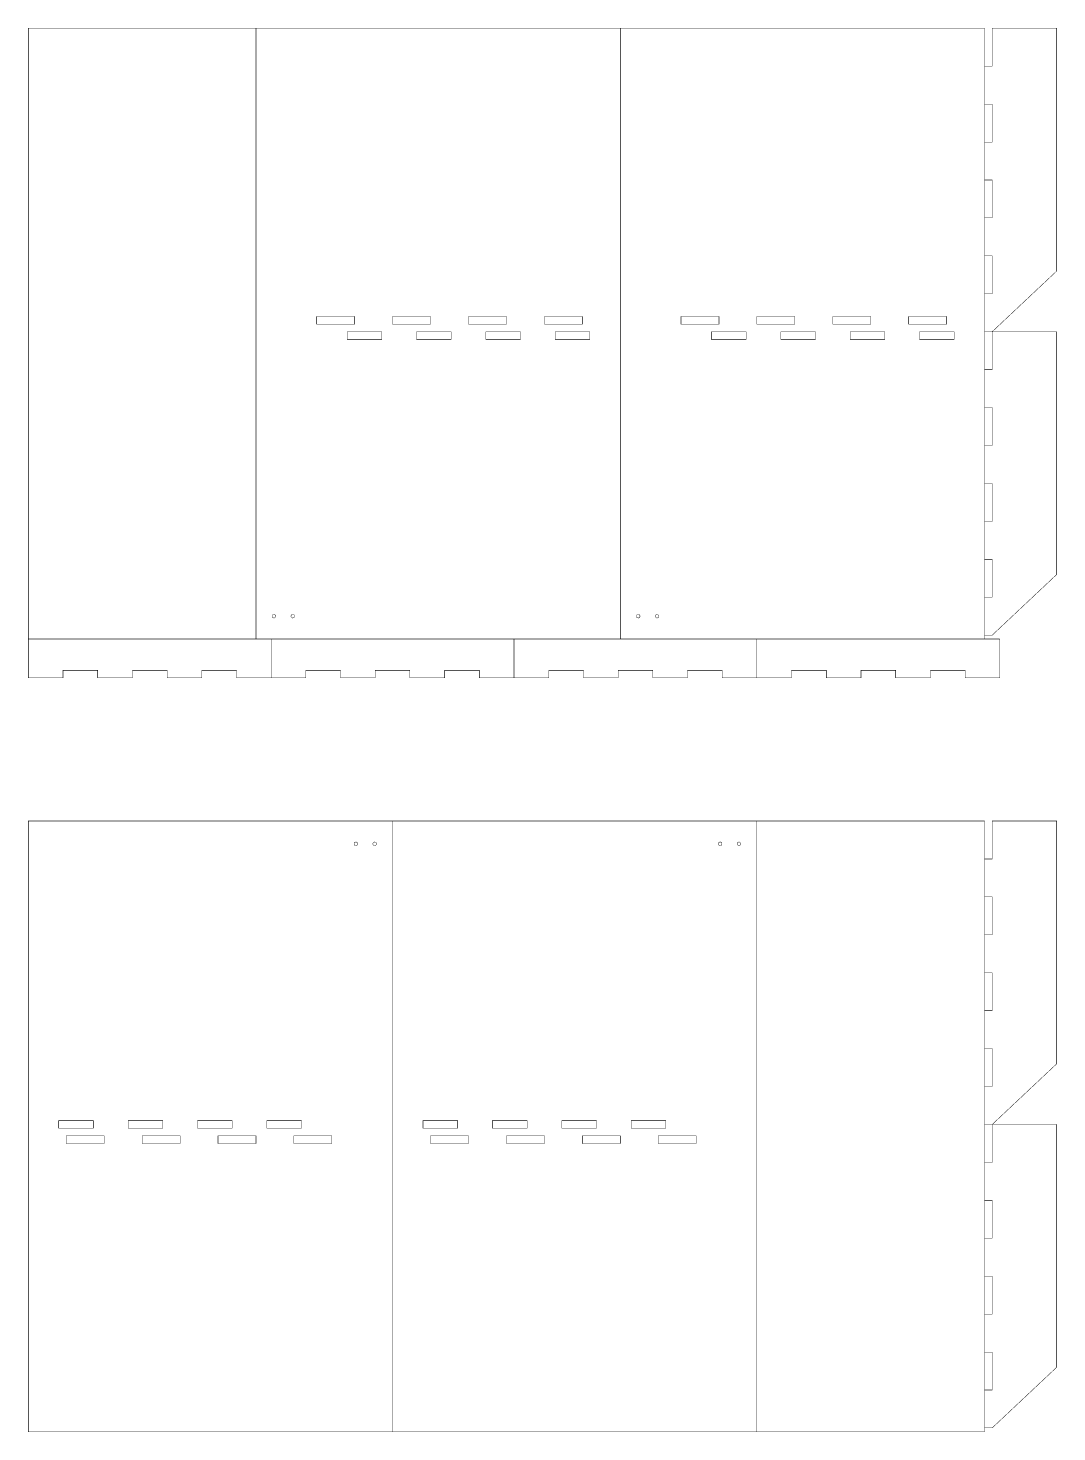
# Model space of a CAD drawing. Extents: x 0 to 861, y 0 to 1175.
import ezdxf

# ---------------------------------------------------------------- set-up
doc = ezdxf.new("R2010")
doc.units = 0
doc.layers.get('0').update_dxf_attribs({"linetype": 'CONTINUOUS'})

msp = doc.modelspace()

# ---------------------------------------------------------------- linework, layer by layer
at = {"color": 0, "const_width": 0.353}
for points in [[(0.176, 663.764), (0.176, 1174.93), (190.676, 1174.93), (190.676, 663.764)], [(495.478, 663.764), (495.478, 1174.93), (190.676, 1174.93)], [(800.278, 663.764), (800.278, 1174.93), (495.478, 1174.93)], [(800.278, 920.935), (806.628, 920.935), (860.603, 971.735), (860.603, 1174.93), (806.628, 1174.93), (806.628, 1143.18), (800.278, 1143.18)], [(800.278, 1111.43), (806.628, 1111.43), (806.628, 1079.68), (800.278, 1079.68)], [(800.278, 1016.18), (806.628, 1016.18), (806.628, 1047.93), (800.278, 1047.93)], [(800.278, 984.435), (806.628, 984.435), (806.628, 952.685), (800.278, 952.685)], [(800.278, 666.933), (806.628, 666.933), (860.603, 717.733), (860.603, 920.935), (806.628, 920.935), (806.628, 889.185), (800.278, 889.185)], [(800.278, 857.435), (806.628, 857.435), (806.628, 825.685), (800.278, 825.685)], [(800.278, 762.185), (806.628, 762.185), (806.628, 793.935), (800.278, 793.935)], [(800.278, 730.435), (806.628, 730.435), (806.628, 698.683), (800.278, 698.683)], [(0.176, 663.764), (812.978, 663.764)], [(203.376, 663.764), (203.376, 631.154), (174.349, 631.154), (174.349, 637.504), (145.319, 637.504), (145.319, 631.154), (116.291, 631.154), (116.291, 637.504), (87.262, 637.504), (87.262, 631.154), (58.234, 631.154), (58.234, 637.504), (29.205, 637.504), (29.205, 631.154), (0.176, 631.154), (0.176, 663.764)], [(203.376, 631.154), (232.406, 631.154), (232.406, 637.504), (261.433, 637.504), (261.433, 631.154), (290.463, 631.154), (290.463, 637.504), (319.492, 637.504), (319.492, 631.154), (348.519, 631.154), (348.519, 637.504), (377.549, 637.504), (377.549, 631.154), (406.576, 631.154), (406.576, 663.764)], [(406.576, 631.154), (435.606, 631.154), (435.606, 637.504), (464.635, 637.504), (464.635, 631.154), (493.662, 631.154), (493.662, 637.504), (522.692, 637.504), (522.692, 631.154), (551.719, 631.154), (551.719, 637.504), (580.749, 637.504), (580.749, 631.154), (609.778, 631.154), (609.778, 663.764)], [(609.778, 631.154), (638.806, 631.154), (638.806, 637.504), (667.835, 637.504), (667.835, 631.154), (696.864, 631.154), (696.864, 637.504), (725.892, 637.504), (725.892, 631.154), (754.921, 631.154), (754.921, 637.504), (783.949, 637.504), (783.949, 631.154), (812.978, 631.154), (812.978, 663.764)], [(304.976, 511.36), (304.976, 0.189), (0.176, 0.189), (0.176, 511.36), (609.778, 511.36)], [(609.778, 511.36), (609.778, 0.189), (304.976, 0.189)], [(609.778, 511.36), (800.278, 511.36), (800.278, 0.189), (609.778, 0.189)], [(800.278, 257.36), (806.628, 257.36), (860.603, 308.16), (860.603, 511.36), (806.628, 511.36), (806.628, 479.61), (800.278, 479.61)], [(800.278, 447.86), (806.628, 447.86), (806.628, 416.11), (800.278, 416.11)], [(800.278, 352.61), (806.628, 352.61), (806.628, 384.36), (800.278, 384.36)], [(800.278, 320.86), (806.628, 320.86), (806.628, 289.11), (800.278, 289.11)], [(800.278, 3.359), (806.628, 3.359), (860.603, 54.159), (860.603, 257.36), (806.628, 257.36), (806.628, 225.61), (800.278, 225.61)], [(800.278, 193.86), (806.628, 193.86), (806.628, 162.11), (800.278, 162.11)], [(800.278, 98.609), (806.628, 98.609), (806.628, 130.359), (800.278, 130.359)], [(800.278, 66.859), (806.628, 66.859), (806.628, 35.109), (800.278, 35.109)]]:
    msp.add_lwpolyline(points, dxfattribs=at)
at = {"color": 0}
for points, const_width in [([(241.476, 933.64), (273.226, 933.64), (273.226, 927.29), (241.476, 927.29), (241.476, 933.64)], 0.353), ([(304.976, 933.64), (336.726, 933.64), (336.726, 927.29), (304.976, 927.29), (304.976, 933.64)], 0.353), ([(368.476, 933.64), (400.226, 933.64), (400.226, 927.29), (368.476, 927.29), (368.476, 933.64)], 0.353), ([(431.976, 933.64), (463.728, 933.64), (463.728, 927.29), (431.976, 927.29), (431.976, 933.64)], 0.353), ([(546.278, 933.64), (578.028, 933.64), (578.028, 927.29), (546.278, 927.29), (546.278, 933.64)], 0.353), ([(609.778, 933.64), (641.528, 933.64), (641.528, 927.29), (609.778, 927.29), (609.778, 933.64)], 0.353), ([(673.278, 933.64), (705.028, 933.64), (705.028, 927.29), (673.278, 927.29), (673.278, 933.64)], 0.353), ([(736.778, 933.64), (768.528, 933.64), (768.528, 927.29), (736.778, 927.29), (736.778, 933.64)], 0.353), ([(266.876, 920.938), (295.906, 920.938), (295.906, 914.587), (266.876, 914.587), (266.876, 920.938)], 0.353), ([(324.935, 920.938), (353.963, 920.938), (353.963, 914.587), (324.935, 914.587), (324.935, 920.938)], 0.353), ([(382.992, 920.938), (412.019, 920.938), (412.019, 914.587), (382.992, 914.587), (382.992, 920.938)], 0.353), ([(441.049, 920.938), (470.078, 920.938), (470.078, 914.587), (441.049, 914.587), (441.049, 920.938)], 0.353), ([(571.678, 920.938), (600.706, 920.938), (600.706, 914.587), (571.678, 914.587), (571.678, 920.938)], 0.353), ([(629.735, 920.938), (658.762, 920.938), (658.762, 914.587), (629.735, 914.587), (629.735, 920.938)], 0.353), ([(687.792, 920.938), (716.821, 920.938), (716.821, 914.587), (687.792, 914.587), (687.792, 920.938)], 0.353), ([(745.849, 920.938), (774.878, 920.938), (774.878, 914.587), (745.849, 914.587), (745.849, 920.938)], 0.353), ([(207.176, 682.814), (207.176, 682.775), (207.169, 682.661), (207.146, 682.511), (207.11, 682.368), (207.058, 682.231), (206.996, 682.099), (206.921, 681.975), (206.835, 681.86), (206.737, 681.753), (206.631, 681.657), (206.515, 681.571), (206.392, 681.494), (206.261, 681.432), (206.122, 681.382), (205.979, 681.344), (205.831, 681.322), (205.715, 681.314), (205.676, 681.314), (205.639, 681.314), (205.524, 681.322), (205.375, 681.344), (205.231, 681.382), (205.093, 681.432), (204.961, 681.494), (204.837, 681.571), (204.722, 681.657), (204.617, 681.753), (204.519, 681.86), (204.433, 681.975), (204.358, 682.099), (204.294, 682.231), (204.244, 682.368), (204.207, 682.511), (204.185, 682.661), (204.176, 682.775), (204.176, 682.814), (204.176, 682.853), (204.185, 682.967), (204.207, 683.117), (204.244, 683.26), (204.294, 683.397), (204.358, 683.529), (204.433, 683.653), (204.519, 683.768), (204.617, 683.875), (204.722, 683.971), (204.837, 684.058), (204.961, 684.133), (205.093, 684.196), (205.231, 684.247), (205.375, 684.283), (205.524, 684.307), (205.639, 684.314), (205.676, 684.314), (205.715, 684.314), (205.831, 684.307), (205.979, 684.283), (206.122, 684.247), (206.261, 684.196), (206.392, 684.133), (206.515, 684.058), (206.631, 683.971), (206.737, 683.875), (206.835, 683.768), (206.921, 683.653), (206.996, 683.529), (207.058, 683.397), (207.11, 683.26), (207.146, 683.117), (207.169, 682.967), (207.176, 682.853), (207.176, 682.814)], 0.333), ([(222.926, 682.814), (222.926, 682.775), (222.919, 682.661), (222.896, 682.511), (222.86, 682.368), (222.808, 682.231), (222.746, 682.099), (222.671, 681.975), (222.585, 681.86), (222.487, 681.753), (222.381, 681.657), (222.265, 681.571), (222.142, 681.494), (222.011, 681.432), (221.872, 681.382), (221.729, 681.344), (221.581, 681.322), (221.465, 681.314), (221.426, 681.314), (221.389, 681.314), (221.274, 681.322), (221.125, 681.344), (220.981, 681.382), (220.843, 681.432), (220.711, 681.494), (220.587, 681.571), (220.472, 681.657), (220.367, 681.753), (220.269, 681.86), (220.183, 681.975), (220.108, 682.099), (220.044, 682.231), (219.994, 682.368), (219.957, 682.511), (219.935, 682.661), (219.926, 682.775), (219.926, 682.814), (219.926, 682.853), (219.935, 682.967), (219.957, 683.117), (219.994, 683.26), (220.044, 683.397), (220.108, 683.529), (220.183, 683.653), (220.269, 683.768), (220.367, 683.875), (220.472, 683.971), (220.587, 684.058), (220.711, 684.133), (220.843, 684.196), (220.981, 684.247), (221.125, 684.283), (221.274, 684.307), (221.389, 684.314), (221.426, 684.314), (221.465, 684.314), (221.581, 684.307), (221.729, 684.283), (221.872, 684.247), (222.011, 684.196), (222.142, 684.133), (222.265, 684.058), (222.381, 683.971), (222.487, 683.875), (222.585, 683.768), (222.671, 683.653), (222.746, 683.529), (222.808, 683.397), (222.86, 683.26), (222.896, 683.117), (222.919, 682.967), (222.926, 682.853), (222.926, 682.814)], 0.333), ([(511.978, 682.814), (511.978, 682.775), (511.969, 682.661), (511.947, 682.511), (511.91, 682.368), (511.86, 682.231), (511.796, 682.099), (511.721, 681.975), (511.635, 681.86), (511.537, 681.753), (511.432, 681.657), (511.315, 681.571), (511.192, 681.494), (511.061, 681.432), (510.924, 681.382), (510.779, 681.344), (510.631, 681.322), (510.515, 681.314), (510.478, 681.314), (510.439, 681.314), (510.324, 681.322), (510.175, 681.344), (510.031, 681.382), (509.893, 681.432), (509.762, 681.494), (509.639, 681.571), (509.524, 681.657), (509.417, 681.753), (509.319, 681.86), (509.233, 681.975), (509.158, 682.099), (509.094, 682.231), (509.044, 682.368), (509.007, 682.511), (508.985, 682.661), (508.978, 682.775), (508.978, 682.814), (508.978, 682.853), (508.985, 682.967), (509.007, 683.117), (509.044, 683.26), (509.094, 683.397), (509.158, 683.529), (509.233, 683.653), (509.319, 683.768), (509.417, 683.875), (509.524, 683.971), (509.639, 684.058), (509.762, 684.133), (509.893, 684.196), (510.031, 684.247), (510.175, 684.283), (510.324, 684.307), (510.439, 684.314), (510.478, 684.314), (510.515, 684.314), (510.631, 684.307), (510.779, 684.283), (510.924, 684.247), (511.061, 684.196), (511.192, 684.133), (511.315, 684.058), (511.432, 683.971), (511.537, 683.875), (511.635, 683.768), (511.721, 683.653), (511.796, 683.529), (511.86, 683.397), (511.91, 683.26), (511.947, 683.117), (511.969, 682.967), (511.978, 682.853), (511.978, 682.814)], 0.333), ([(527.728, 682.814), (527.728, 682.775), (527.719, 682.661), (527.697, 682.511), (527.66, 682.368), (527.61, 682.231), (527.546, 682.099), (527.471, 681.975), (527.385, 681.86), (527.287, 681.753), (527.182, 681.657), (527.065, 681.571), (526.942, 681.494), (526.811, 681.432), (526.674, 681.382), (526.529, 681.344), (526.381, 681.322), (526.265, 681.314), (526.228, 681.314), (526.189, 681.314), (526.074, 681.322), (525.925, 681.344), (525.781, 681.382), (525.643, 681.432), (525.512, 681.494), (525.389, 681.571), (525.274, 681.657), (525.167, 681.753), (525.069, 681.86), (524.983, 681.975), (524.908, 682.099), (524.844, 682.231), (524.794, 682.368), (524.758, 682.511), (524.735, 682.661), (524.728, 682.775), (524.728, 682.814), (524.728, 682.853), (524.735, 682.967), (524.758, 683.117), (524.794, 683.26), (524.844, 683.397), (524.908, 683.529), (524.983, 683.653), (525.069, 683.768), (525.167, 683.875), (525.274, 683.971), (525.389, 684.058), (525.512, 684.133), (525.643, 684.196), (525.781, 684.247), (525.925, 684.283), (526.074, 684.307), (526.189, 684.314), (526.228, 684.314), (526.265, 684.314), (526.381, 684.307), (526.529, 684.283), (526.674, 684.247), (526.811, 684.196), (526.942, 684.133), (527.065, 684.058), (527.182, 683.971), (527.287, 683.875), (527.385, 683.768), (527.471, 683.653), (527.546, 683.529), (527.61, 683.397), (527.66, 683.26), (527.697, 683.117), (527.719, 682.967), (527.728, 682.853), (527.728, 682.814)], 0.333), ([(275.726, 492.31), (275.726, 492.271), (275.719, 492.157), (275.696, 492.007), (275.66, 491.864), (275.608, 491.726), (275.546, 491.594), (275.471, 491.471), (275.385, 491.356), (275.287, 491.249), (275.181, 491.153), (275.065, 491.065), (274.942, 490.99), (274.811, 490.928), (274.672, 490.878), (274.529, 490.84), (274.381, 490.818), (274.265, 490.81), (274.226, 490.81), (274.189, 490.81), (274.074, 490.818), (273.925, 490.84), (273.781, 490.878), (273.643, 490.928), (273.513, 490.99), (273.388, 491.065), (273.272, 491.153), (273.167, 491.249), (273.069, 491.356), (272.983, 491.471), (272.908, 491.594), (272.844, 491.726), (272.794, 491.864), (272.757, 492.007), (272.735, 492.157), (272.726, 492.271), (272.726, 492.31), (272.726, 492.349), (272.735, 492.463), (272.757, 492.613), (272.794, 492.756), (272.844, 492.893), (272.908, 493.025), (272.983, 493.149), (273.069, 493.264), (273.167, 493.371), (273.272, 493.467), (273.388, 493.554), (273.513, 493.629), (273.643, 493.692), (273.781, 493.742), (273.925, 493.779), (274.074, 493.801), (274.189, 493.81), (274.226, 493.81), (274.265, 493.81), (274.381, 493.801), (274.529, 493.779), (274.672, 493.742), (274.811, 493.692), (274.942, 493.629), (275.065, 493.554), (275.181, 493.467), (275.287, 493.371), (275.385, 493.264), (275.471, 493.149), (275.546, 493.025), (275.608, 492.893), (275.66, 492.756), (275.696, 492.613), (275.719, 492.463), (275.726, 492.349), (275.726, 492.31)], 0.333), ([(291.476, 492.31), (291.476, 492.271), (291.469, 492.157), (291.446, 492.007), (291.41, 491.864), (291.358, 491.726), (291.296, 491.594), (291.221, 491.471), (291.135, 491.356), (291.037, 491.249), (290.931, 491.153), (290.815, 491.065), (290.692, 490.99), (290.561, 490.928), (290.422, 490.878), (290.279, 490.84), (290.131, 490.818), (290.015, 490.81), (289.976, 490.81), (289.939, 490.81), (289.824, 490.818), (289.675, 490.84), (289.531, 490.878), (289.393, 490.928), (289.263, 490.99), (289.138, 491.065), (289.022, 491.153), (288.917, 491.249), (288.819, 491.356), (288.733, 491.471), (288.658, 491.594), (288.594, 491.726), (288.544, 491.864), (288.507, 492.007), (288.485, 492.157), (288.476, 492.271), (288.476, 492.31), (288.476, 492.349), (288.485, 492.463), (288.507, 492.613), (288.544, 492.756), (288.594, 492.893), (288.658, 493.025), (288.733, 493.149), (288.819, 493.264), (288.917, 493.371), (289.022, 493.467), (289.138, 493.554), (289.263, 493.629), (289.393, 493.692), (289.531, 493.742), (289.675, 493.779), (289.824, 493.801), (289.939, 493.81), (289.976, 493.81), (290.015, 493.81), (290.131, 493.801), (290.279, 493.779), (290.422, 493.742), (290.561, 493.692), (290.692, 493.629), (290.815, 493.554), (290.931, 493.467), (291.037, 493.371), (291.135, 493.264), (291.221, 493.149), (291.296, 493.025), (291.358, 492.893), (291.41, 492.756), (291.446, 492.613), (291.469, 492.463), (291.476, 492.349), (291.476, 492.31)], 0.333), ([(580.528, 492.31), (580.528, 492.271), (580.519, 492.157), (580.497, 492.007), (580.46, 491.864), (580.41, 491.726), (580.346, 491.594), (580.271, 491.471), (580.185, 491.356), (580.088, 491.249), (579.982, 491.153), (579.865, 491.065), (579.742, 490.99), (579.611, 490.928), (579.474, 490.878), (579.329, 490.84), (579.181, 490.818), (579.065, 490.81), (579.028, 490.81), (578.989, 490.81), (578.874, 490.818), (578.725, 490.84), (578.581, 490.878), (578.443, 490.928), (578.313, 490.99), (578.189, 491.065), (578.074, 491.153), (577.967, 491.249), (577.869, 491.356), (577.783, 491.471), (577.708, 491.594), (577.644, 491.726), (577.594, 491.864), (577.558, 492.007), (577.535, 492.157), (577.528, 492.271), (577.528, 492.31), (577.528, 492.349), (577.535, 492.463), (577.558, 492.613), (577.594, 492.756), (577.644, 492.893), (577.708, 493.025), (577.783, 493.149), (577.869, 493.264), (577.967, 493.371), (578.074, 493.467), (578.189, 493.554), (578.313, 493.629), (578.443, 493.692), (578.581, 493.742), (578.725, 493.779), (578.874, 493.801), (578.989, 493.81), (579.028, 493.81), (579.065, 493.81), (579.181, 493.801), (579.329, 493.779), (579.474, 493.742), (579.611, 493.692), (579.742, 493.629), (579.865, 493.554), (579.982, 493.467), (580.088, 493.371), (580.185, 493.264), (580.271, 493.149), (580.346, 493.025), (580.41, 492.893), (580.46, 492.756), (580.497, 492.613), (580.519, 492.463), (580.528, 492.349), (580.528, 492.31)], 0.333), ([(596.278, 492.31), (596.278, 492.271), (596.269, 492.157), (596.247, 492.007), (596.21, 491.864), (596.16, 491.726), (596.096, 491.594), (596.021, 491.471), (595.935, 491.356), (595.838, 491.249), (595.732, 491.153), (595.617, 491.065), (595.492, 490.99), (595.361, 490.928), (595.224, 490.878), (595.079, 490.84), (594.931, 490.818), (594.815, 490.81), (594.778, 490.81), (594.739, 490.81), (594.624, 490.818), (594.475, 490.84), (594.332, 490.878), (594.193, 490.928), (594.063, 490.99), (593.939, 491.065), (593.824, 491.153), (593.717, 491.249), (593.619, 491.356), (593.533, 491.471), (593.458, 491.594), (593.396, 491.726), (593.344, 491.864), (593.308, 492.007), (593.285, 492.157), (593.278, 492.271), (593.278, 492.31), (593.278, 492.349), (593.285, 492.463), (593.308, 492.613), (593.344, 492.756), (593.396, 492.893), (593.458, 493.025), (593.533, 493.149), (593.619, 493.264), (593.717, 493.371), (593.824, 493.467), (593.939, 493.554), (594.063, 493.629), (594.193, 493.692), (594.332, 493.742), (594.475, 493.779), (594.624, 493.801), (594.739, 493.81), (594.778, 493.81), (594.815, 493.81), (594.931, 493.801), (595.079, 493.779), (595.224, 493.742), (595.361, 493.692), (595.492, 493.629), (595.617, 493.554), (595.732, 493.467), (595.838, 493.371), (595.935, 493.264), (596.021, 493.149), (596.096, 493.025), (596.16, 492.893), (596.21, 492.756), (596.247, 492.613), (596.269, 492.463), (596.278, 492.349), (596.278, 492.31)], 0.333), ([(25.576, 260.536), (54.605, 260.536), (54.605, 254.186), (25.576, 254.186), (25.576, 260.536)], 0.353), ([(83.634, 260.536), (112.662, 260.536), (112.662, 254.186), (83.634, 254.186), (83.634, 260.536)], 0.353), ([(141.69, 260.536), (170.719, 260.536), (170.719, 254.186), (141.69, 254.186), (141.69, 260.536)], 0.353), ([(199.749, 260.536), (228.776, 260.536), (228.776, 254.186), (199.749, 254.186), (199.749, 260.536)], 0.353), ([(330.376, 260.536), (359.406, 260.536), (359.406, 254.186), (330.376, 254.186), (330.376, 260.536)], 0.353), ([(388.435, 260.536), (417.463, 260.536), (417.463, 254.186), (388.435, 254.186), (388.435, 260.536)], 0.353), ([(446.492, 260.536), (475.519, 260.536), (475.519, 254.186), (446.492, 254.186), (446.492, 260.536)], 0.353), ([(504.549, 260.536), (533.578, 260.536), (533.578, 254.186), (504.549, 254.186), (504.549, 260.536)], 0.353), ([(31.926, 247.833), (63.676, 247.833), (63.676, 241.483), (31.926, 241.483), (31.926, 247.833)], 0.353), ([(95.427, 247.833), (127.177, 247.833), (127.177, 241.483), (95.427, 241.483), (95.427, 247.833)], 0.353), ([(158.926, 247.833), (190.676, 247.833), (190.676, 241.483), (158.926, 241.483), (158.926, 247.833)], 0.353), ([(222.426, 247.833), (254.176, 247.833), (254.176, 241.483), (222.426, 241.483), (222.426, 247.833)], 0.353), ([(336.726, 247.833), (368.476, 247.833), (368.476, 241.483), (336.726, 241.483), (336.726, 247.833)], 0.353), ([(400.226, 247.833), (431.978, 247.833), (431.978, 241.483), (400.226, 241.483), (400.226, 247.833)], 0.353), ([(463.728, 247.833), (495.478, 247.833), (495.478, 241.483), (463.728, 241.483), (463.728, 247.833)], 0.353), ([(527.228, 247.833), (558.978, 247.833), (558.978, 241.483), (527.228, 241.483), (527.228, 247.833)], 0.353)]:
    msp.add_lwpolyline(points, close=True, dxfattribs=dict(at, const_width=const_width))

doc.saveas('drawing.dxf')
